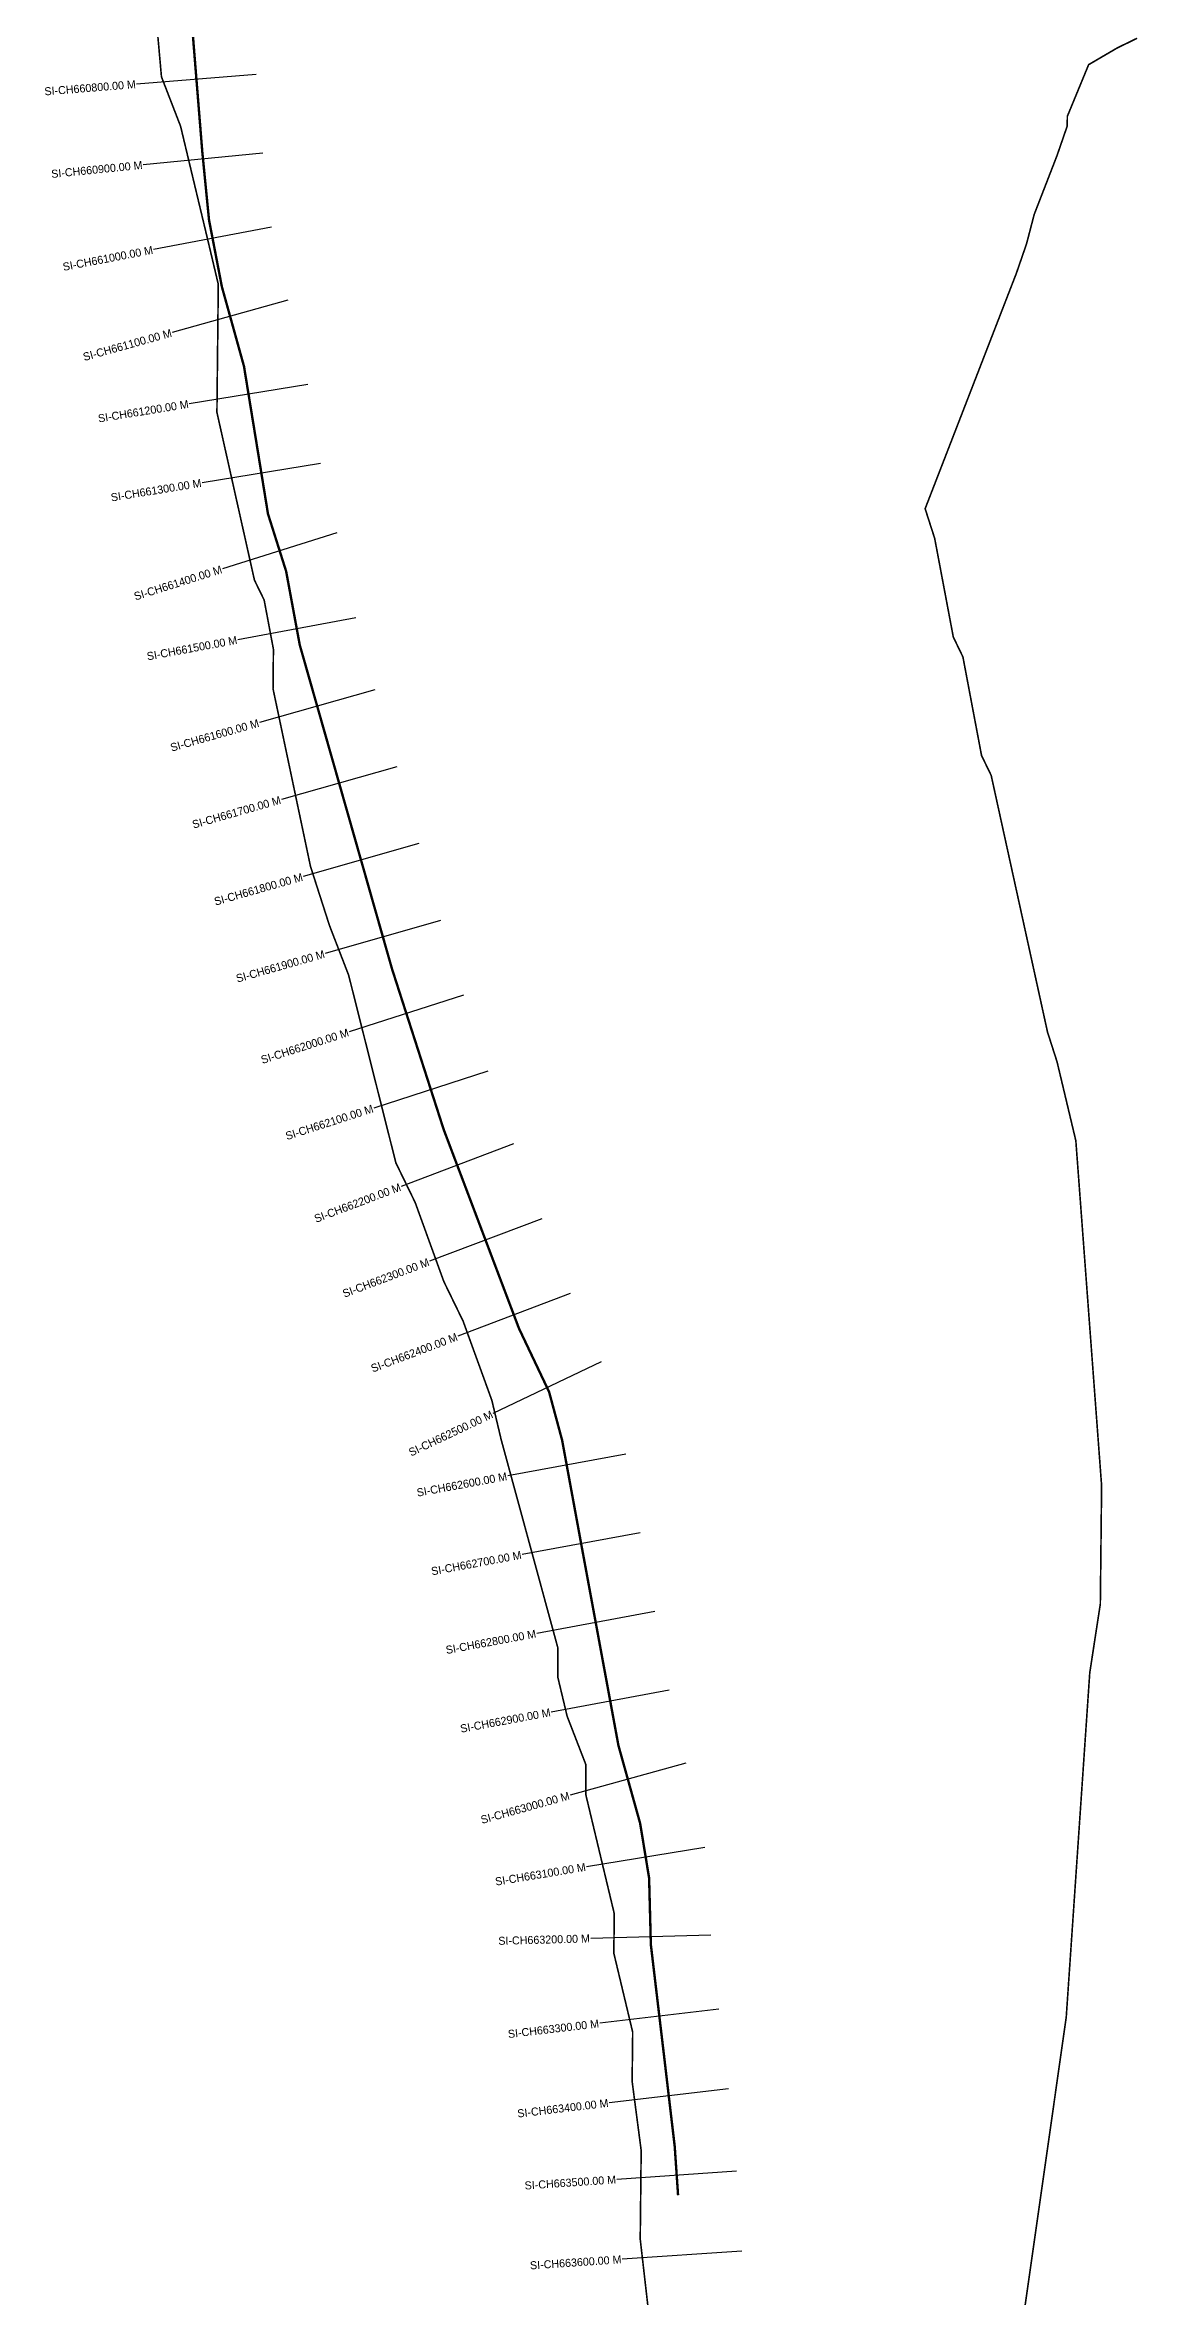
# Model space of a CAD drawing. Header units: metres. Extents: x 333202 to 336109, y 1779198 to 1790673.
# Drawn here: x 334330 to 335695, y 1782097 to 1784912 of the extents above; entities that cross this region are included whole.
import ezdxf
from ezdxf.enums import TextEntityAlignment as Align

# ---------------------------------------------------------------- set-up
doc = ezdxf.new("R2010")
doc.units = ezdxf.units.M
for name, color, linetype in [('CS', 134, 'Continuous'), ('CSMark', 6, 'Continuous'), ('NATURALLY PROTECTED', 3, 'Continuous')]:
    doc.layers.add(name, color=color, linetype=linetype)

msp = doc.modelspace()

# ---------------------------------------------------------------- linework, layer by layer
at = {"color": 6, "const_width": 2}
for points in [[(335084.7, 1782071.1), (335073.4, 1782169.7), (335074.6, 1782280.5), (335063.3, 1782366.8), (335064, 1782428.3), (335040.4, 1782527.1), (335041, 1782576.3), (335005.6, 1782724.4), (335005.6, 1782762.4), (334982.1, 1782823.1), (334970.3, 1782872.5), (334970.3, 1782909.3), (334899.7, 1783168.7), (334888, 1783218), (334852.1, 1783316.9), (334828, 1783366.4), (334792.2, 1783465.2), (334768.1, 1783514.7), (334709.1, 1783749.2), (334685.2, 1783811.1), (334661.4, 1783885.2), (334614.6, 1784107.2), (334615.1, 1784156.5), (334603.5, 1784218.1), (334591.4, 1784242.9), (334544.5, 1784452.6), (334546.2, 1784612.6), (334534.5, 1784662), (334499.1, 1784810.1), (334475.2, 1784871.9), (334453.3, 1785118.3)], [(335694.3, 1784920.1), (335669.6, 1784908.1), (335633.7, 1784887.1), (335607.1, 1784822.6), (335606.9, 1784810.3), (335594.2, 1784773.5), (335565.7, 1784700), (335556.1, 1784663.2), (335543.4, 1784626.4), (335429.4, 1784332.2), (335441.3, 1784295.2), (335464.6, 1784171.8), (335476.6, 1784147), (335499.9, 1784023.7), (335511.9, 1783999), (335582.3, 1783678.2), (335594.2, 1783641.1), (335617.7, 1783542.4), (335649.9, 1783111.2), (335648.3, 1782963.5), (335635.1, 1782877.5), (335605.7, 1782447), (335539.1, 1781980)]]:
    msp.add_lwpolyline(points, dxfattribs=at)
at = {"layer": 'CS'}
for p, q in [((334593.6, 1784875), (334444.1, 1784862.9)), ((334601.7, 1784776.7), (334452.4, 1784761.9)), ((334612.7, 1784684.2), (334465.4, 1784656)), ((334633.2, 1784592.7), (334488.7, 1784552.5)), ((334658, 1784487.5), (334510, 1784463.4)), ((334674.1, 1784388.8), (334526, 1784364.7)), ((334694.4, 1784302.2), (334551.4, 1784257)), ((334718, 1784195.7), (334570.5, 1784168.5)), ((334741.9, 1784106), (334597.6, 1784065)), ((334769.3, 1784009.8), (334625, 1783968.8)), ((334796.7, 1783913.7), (334652.4, 1783872.6)), ((334824, 1783817.5), (334679.8, 1783776.4)), ((334852.6, 1783724.3), (334709.8, 1783678.4)), ((334883.2, 1783629.1), (334740.4, 1783583.2)), ((334914.9, 1783538.3), (334774.6, 1783485.2)), ((334950.3, 1783444.8), (334810, 1783391.7)), ((334985.7, 1783351.3), (334845.4, 1783298.2)), ((335024.8, 1783265.9), (334889.3, 1783201.6)), ((335055.3, 1783150.6), (334907.8, 1783123.4)), ((335073.4, 1783052.3), (334925.9, 1783025.1)), ((335091.6, 1782954), (334944.1, 1782926.7)), ((335109.7, 1782855.6), (334962.2, 1782828.4)), ((335130.2, 1782764.7), (334985.7, 1782724.4)), ((335154.2, 1782659.3), (335006.2, 1782635.1)), ((335161.5, 1782549.6), (335011.5, 1782545.6)), ((335171.8, 1782457), (335022.8, 1782439.4)), ((335183.5, 1782357.7), (335034.6, 1782340.1)), ((335193.8, 1782254.5), (335044.2, 1782244.4)), ((335200.5, 1782154.7), (335050.9, 1782144.6))]:
    msp.add_line(p, q, dxfattribs=at)
at = {"layer": 'NATURALLY PROTECTED', "const_width": 3, "flags": 128}
msp.add_lwpolyline([(334509, 1784991.3), (334526.2, 1784778.3), (334534.6, 1784693.2), (334550.7, 1784609.5), (334578.3, 1784510.2), (334596.2, 1784400.3), (334608.3, 1784325.7), (334631, 1784253.9), (334648, 1784161.9), (334717.8, 1783916.8), (334763.2, 1783757.3), (334827.9, 1783556.2), (334921.9, 1783307.8), (334959.5, 1783228.6), (334975.8, 1783168.2), (334999.8, 1783037.7), (335046.2, 1782786.5), (335073.3, 1782689.3), (335084.5, 1782621), (335086.7, 1782537.6), (335103, 1782400.2), (335116.5, 1782285.6), (335120.7, 1782224.6)], dxfattribs=at)

# ---------------------------------------------------------------- texts
at = {"layer": 'CSMark'}
for s, rotation, p in [('SI-CH660800.00 M', 4.6176, (334443.1, 1784862.8)), ('SI-CH660900.00 M', 5.6853, (334451.4, 1784761.8)), ('SI-CH661000.00 M', 10.8567, (334464.4, 1784655.8)), ('SI-CH661100.00 M', 15.5402, (334487.7, 1784552.2)), ('SI-CH661200.00 M', 9.2409, (334509, 1784463.2)), ('SI-CH661300.00 M', 9.2409, (334525, 1784364.5)), ('SI-CH661400.00 M', 17.5419, (334550.4, 1784256.7)), ('SI-CH661500.00 M', 10.4577, (334569.6, 1784168.3)), ('SI-CH661600.00 M', 15.8864, (334596.7, 1784064.7)), ('SI-CH661700.00 M', 15.8864, (334624, 1783968.5)), ('SI-CH661800.00 M', 15.8864, (334651.4, 1783872.3)), ('SI-CH661900.00 M', 15.8864, (334678.8, 1783776.1)), ('SI-CH662000.00 M', 17.8467, (334708.8, 1783678.1)), ('SI-CH662100.00 M', 17.8467, (334739.5, 1783582.9)), ('SI-CH662200.00 M', 20.7321, (334773.7, 1783484.9)), ('SI-CH662300.00 M', 20.7321, (334809.1, 1783391.3)), ('SI-CH662400.00 M', 20.7321, (334844.5, 1783297.8)), ('SI-CH662500.00 M', 25.3851, (334888.4, 1783201.2)), ('SI-CH662600.00 M', 10.4624, (334906.8, 1783123.2)), ('SI-CH662700.00 M', 10.4624, (334924.9, 1783024.9)), ('SI-CH662800.00 M', 10.4624, (334943.1, 1782926.5)), ('SI-CH662900.00 M', 10.4624, (334961.2, 1782828.2)), ('SI-CH663000.00 M', 15.5669, (334984.7, 1782724.1)), ('SI-CH663100.00 M', 9.3148, (335005.2, 1782634.9)), ('SI-CH663200.00 M', 1.5393, (335010.5, 1782545.5)), ('SI-CH663300.00 M', 6.7425, (335021.8, 1782439.3)), ('SI-CH663400.00 M', 6.7425, (335033.6, 1782340)), ('SI-CH663500.00 M', 3.8611, (335043.2, 1782244.3)), ('SI-CH663600.00 M', 3.8611, (335049.9, 1782144.5))]:
    msp.add_text(s, height=10, rotation=rotation, dxfattribs=at).set_placement(p, align=Align.MIDDLE_RIGHT)

doc.saveas('drawing.dxf')
